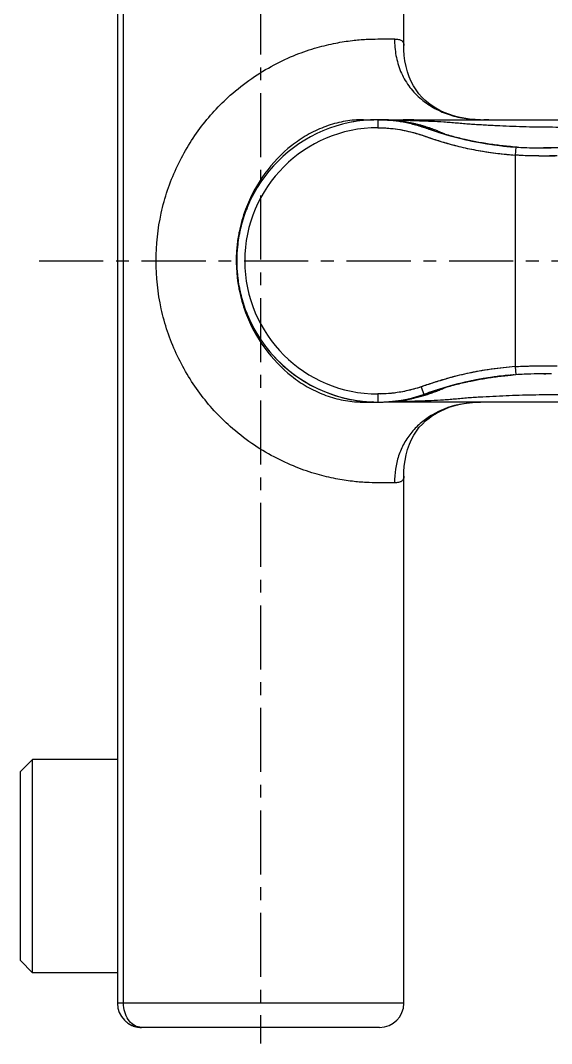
# Model space of a CAD drawing. Header units: millimetres. Extents: x 13335 to 13929, y 3069 to 3489.
# Drawn here: x 13443.8 to 13509.6, y 3263.3 to 3390.1 of the extents above; entities that cross this region are included whole.
import ezdxf

# ---------------------------------------------------------------- set-up
doc = ezdxf.new("R2010")
doc.units = ezdxf.units.MM
doc.header["$LTSCALE"] = 0.25
doc.linetypes.add('CENTER', pattern=[50.8, 31.75, -6.35, 6.35, -6.35])
doc.layers.get('0').update_dxf_attribs({"color": 2})
for name, color, linetype in [('06_ALL_SURFS', 7, 'Continuous'), ('07_ALL_FEATURES', 7, 'Continuous'), ('CENTER', 1, 'CENTER'), ('DWG', 7, 'Continuous')]:
    doc.layers.add(name, color=color, linetype=linetype)

# ---------------------------------------------------------------- blocks, each defined once
blk = doc.blocks.new('A$C223B7B8F')
at = {"color": 7, "linetype": 'Continuous'}
for p, q in [((225.12, 490.38), (225.06, 490.38)), ((225.08, 490.38), (225.06, 490.38)), ((225.12, 490.38), (225.08, 490.38)), ((181.45, 444.59), (182.95, 446.09)), ((193.45, 446.09), (182.95, 446.09)), ((182.95, 419.65), (182.95, 446.09)), ((181.45, 421.15), (181.45, 444.59)), ((181.45, 421.15), (182.95, 419.65)), ((193.45, 419.65), (182.95, 419.65))]:
    blk.add_line(p, q, dxfattribs=at)
for centre, radius, start, end in [((225.75, 508.37), 18, 266.7874, 266.9877), ((225.75, 508.3), 17.94, 266.9874, 267.8014), ((225.75, 508.21), 17.84, 267.981, 268.3539)]:
    blk.add_arc(centre, radius, start, end, dxfattribs=at)
at = {"layer": '06_ALL_SURFS', "color": 7, "linetype": 'Continuous'}
blk.add_line((242.74, 520.98), (242.74, 494.76), dxfattribs=at)
blk.add_line((242.74, 520.98), (242.74, 494.76), dxfattribs=at)
blk.add_arc((225.74, 507.87), 16.5, 90, 270, dxfattribs=at)
for points, knots in [([(225.74, 524.37), (226.07, 524.37), (226.78, 524.35), (227.91, 524.24), (229.16, 524.02), (230.55, 523.67), (232.05, 523.16), (233.71, 522.61), (235.57, 522.08), (237.69, 521.62), (240.1, 521.23), (241.82, 521.05), (242.74, 520.98)], [0, 0, 0, 0, 0.056888, 0.121764, 0.195008, 0.276991, 0.368019, 0.468173, 0.57852, 0.701566, 0.84094, 1, 1, 1, 1]), ([(247.95, 520.87), (247.34, 520.86), (246.15, 520.86), (244.41, 520.88), (243.29, 520.94), (242.74, 520.98)], [0, 0, 0, 0, 0.352555, 0.685924, 1, 1, 1, 1]), ([(242.74, 494.76), (241.79, 494.68), (239.98, 494.5), (237.4, 494.05), (235.06, 493.52), (233, 492.89), (231.7, 492.47), (231.09, 492.25)], [0, 0, 0, 0, 0.238691, 0.457631, 0.657338, 0.838237, 1, 1, 1, 1]), ([(242.74, 494.76), (243.29, 494.79), (244.41, 494.85), (246.15, 494.87), (247.34, 494.87), (247.95, 494.87)], [0, 0, 0, 0, 0.314071, 0.64744, 1, 1, 1, 1]), ([(231.09, 492.25), (230.49, 492.05), (229.29, 491.72), (227.5, 491.43), (226.32, 491.36), (225.74, 491.37)], [0, 0, 0, 0, 0.348988, 0.68212, 1, 1, 1, 1])]:
    blk.add_open_spline(points, degree=3, knots=knots, dxfattribs=at)
at = {"layer": '07_ALL_FEATURES', "color": 7, "linetype": 'Continuous'}
for p, q in [((193.45, 599.87), (193.45, 415.87)), ((194.21, 415.87), (194.21, 599.87)), ((228.95, 534.56), (228.95, 599.87)), ((225.74, 535.37), (227.8, 535.37)), ((223.95, 525.37), (225.25, 525.37)), ((225.35, 525.36), (225.27, 525.36)), ((225.43, 525.37), (225.35, 525.36)), ((225.51, 525.37), (225.43, 525.37)), ((225.57, 525.37), (225.51, 525.37)), ((225.81, 525.37), (225.57, 525.37)), ((225.93, 525.37), (225.7, 525.37)), ((225.74, 525.37), (225.74, 524.37)), ((225.84, 525.37), (225.82, 525.37)), ((226.59, 525.37), (310.48, 525.37)), ((226.79, 525.34), (226.64, 525.35)), ((228.33, 525.28), (227.52, 525.29)), ((228.53, 525.27), (228.33, 525.28)), ((230.19, 525.37), (228.87, 525.37)), ((239.5, 525.37), (238.86, 525.37)), ((231.05, 524.67), (230.95, 524.69)), ((231.86, 524.42), (231.77, 524.45)), ((231.87, 524.31), (231.91, 524.29)), ((231.91, 524.29), (231.94, 524.28)), ((232.11, 524.34), (232.03, 524.37)), ((232.16, 524.2), (233.06, 523.87)), ((232.61, 524.16), (232.45, 524.22)), ((232.76, 523.96), (232.6, 524.01)), ((232.77, 524.1), (232.61, 524.16)), ((233.27, 523.79), (232.76, 523.96)), ((232.92, 524.05), (232.77, 524.1)), ((233.07, 523.99), (232.92, 524.05)), ((233.06, 523.87), (233.14, 523.84)), ((233.22, 523.92), (233.07, 523.99)), ((233.37, 523.86), (233.22, 523.92)), ((233.27, 523.79), (233.22, 523.81)), ((233.5, 523.72), (233.25, 523.8)), ((233.52, 523.8), (233.37, 523.86)), ((233.69, 523.67), (233.5, 523.72)), ((233.66, 523.74), (233.52, 523.8)), ((233.8, 523.68), (233.66, 523.74)), ((233.89, 523.6), (233.69, 523.67)), ((233.94, 523.62), (233.8, 523.68)), ((234.08, 523.55), (233.89, 523.6)), ((234.28, 523.49), (234.08, 523.55)), ((234.48, 523.43), (234.28, 523.49)), ((234.69, 523.37), (234.48, 523.43)), ((234.88, 523.32), (234.69, 523.37)), ((235.07, 523.27), (234.88, 523.32)), ((235.26, 523.22), (235.07, 523.27)), ((235.46, 523.17), (235.26, 523.22)), ((235.67, 523.12), (235.46, 523.17)), ((235.88, 523.07), (235.67, 523.12)), ((236.1, 523.01), (235.88, 523.07)), ((236.31, 522.96), (236.1, 523.01)), ((236.53, 522.91), (236.31, 522.96)), ((236.71, 522.87), (236.53, 522.91)), ((236.9, 522.83), (236.71, 522.87)), ((237.08, 522.79), (236.9, 522.83)), ((237.27, 522.75), (237.08, 522.79)), ((237.46, 522.71), (237.27, 522.75)), ((237.66, 522.67), (237.46, 522.71)), ((237.86, 522.63), (237.66, 522.67)), ((238.05, 522.59), (237.86, 522.63)), ((238.26, 522.56), (238.05, 522.59)), ((238.46, 522.52), (238.26, 522.56)), ((238.67, 522.48), (238.46, 522.52)), ((238.89, 522.45), (238.67, 522.48)), ((239.1, 522.41), (238.89, 522.45)), ((239.32, 522.38), (239.1, 522.41)), ((239.53, 522.34), (239.32, 522.38)), ((239.75, 522.31), (239.53, 522.34)), ((239.97, 522.28), (239.75, 522.31)), ((240.19, 522.25), (239.97, 522.28)), ((240.43, 522.22), (240.19, 522.25)), ((240.62, 522.19), (240.43, 522.22)), ((240.82, 522.17), (240.62, 522.19)), ((241.04, 522.14), (240.82, 522.17)), ((241.26, 522.12), (241.04, 522.14)), ((241.48, 522.09), (241.26, 522.12)), ((241.69, 522.07), (241.48, 522.09)), ((241.91, 522.05), (241.65, 522.07)), ((241.76, 522.06), (241.75, 522.07)), ((242.16, 522.03), (241.91, 522.05)), ((242.42, 522.01), (242.16, 522.03)), ((242.68, 521.98), (242.42, 522.01)), ((242.99, 521.96), (242.68, 521.98)), ((242.81, 521.97), (242.74, 520.98)), ((296.19, 521.87), (246.24, 521.87)), ((208.85, 512.43), (208.84, 512.41)), ((209.19, 513.53), (209.18, 513.5)), ((208.5, 511.26), (208.5, 511.23)), ((208.5, 511.26), (208.5, 511.23)), ((208.24, 507.89), (208.24, 507.84)), ((208.28, 506.72), (208.28, 506.7)), ((208.39, 505.57), (208.39, 505.55)), ((208.84, 503.32), (208.85, 503.29)), ((209.18, 502.23), (209.19, 502.19)), ((242.74, 494.76), (242.81, 493.76)), ((238.6, 493.24), (238.79, 493.27)), ((238.79, 493.27), (238.97, 493.3)), ((238.97, 493.3), (239.19, 493.34)), ((239.19, 493.34), (239.4, 493.37)), ((239.4, 493.37), (239.6, 493.4)), ((239.6, 493.4), (239.79, 493.43)), ((239.79, 493.43), (239.98, 493.46)), ((239.98, 493.46), (240.16, 493.48)), ((240.16, 493.48), (240.38, 493.51)), ((240.38, 493.51), (240.59, 493.54)), ((240.59, 493.54), (240.8, 493.56)), ((240.8, 493.56), (241, 493.59)), ((241, 493.59), (241.2, 493.61)), ((241.2, 493.61), (241.26, 493.62)), ((241.26, 493.62), (241.47, 493.64)), ((241.47, 493.64), (241.67, 493.66)), ((241.67, 493.66), (241.85, 493.68)), ((241.85, 493.68), (242.05, 493.7)), ((242.04, 493.7), (242.23, 493.71)), ((242.23, 493.71), (242.38, 493.73)), ((242.38, 493.73), (242.51, 493.74)), ((246.28, 493.87), (246.56, 493.87)), ((247.25, 493.87), (246.46, 493.87)), ((231.09, 492.25), (231.41, 491.31)), ((233.33, 491.96), (233.52, 492.02)), ((233.52, 492.02), (233.69, 492.07)), ((233.6, 491.96), (233.73, 492.02)), ((233.69, 492.07), (233.9, 492.13)), ((233.73, 492.02), (233.86, 492.08)), ((233.86, 492.08), (233.99, 492.14)), ((233.9, 492.13), (234.1, 492.19)), ((233.99, 492.14), (234.11, 492.19)), ((234.1, 492.19), (234.3, 492.25)), ((234.3, 492.25), (234.5, 492.3)), ((234.5, 492.3), (234.69, 492.36)), ((234.69, 492.36), (234.88, 492.41)), ((234.88, 492.41), (235.11, 492.47)), ((235.11, 492.47), (235.35, 492.53)), ((235.35, 492.53), (235.57, 492.59)), ((235.57, 492.59), (235.79, 492.65)), ((235.79, 492.65), (236.01, 492.7)), ((236.01, 492.7), (236.23, 492.75)), ((236.23, 492.75), (236.44, 492.8)), ((236.44, 492.8), (236.64, 492.85)), ((236.64, 492.85), (236.85, 492.89)), ((236.85, 492.89), (237.05, 492.94)), ((237.05, 492.94), (237.25, 492.98)), ((237.25, 492.98), (237.45, 493.02)), ((237.45, 493.02), (237.65, 493.06)), ((237.65, 493.06), (237.84, 493.1)), ((237.84, 493.1), (238.03, 493.13)), ((238.03, 493.13), (238.22, 493.17)), ((238.22, 493.17), (238.41, 493.2)), ((238.41, 493.2), (238.6, 493.24)), ((225.74, 491.37), (225.74, 490.37)), ((230.17, 490.85), (230.33, 490.88)), ((230.33, 490.88), (230.49, 490.92)), ((230.49, 490.92), (230.65, 490.96)), ((230.56, 491.04), (230.58, 491.05)), ((230.65, 490.96), (230.81, 491)), ((230.81, 491), (230.96, 491.04)), ((230.96, 491.04), (231.12, 491.09)), ((231.12, 491.09), (231.27, 491.13)), ((231.27, 491.13), (231.43, 491.18)), ((231.93, 491.49), (231.41, 491.31)), ((231.43, 491.18), (231.58, 491.22)), ((231.58, 491.22), (231.73, 491.27)), ((231.73, 491.27), (231.88, 491.32)), ((231.88, 491.32), (232.03, 491.37)), ((232.03, 491.37), (232.18, 491.42)), ((232.18, 491.42), (232.33, 491.47)), ((232.24, 491.56), (232.89, 491.8)), ((232.33, 491.47), (232.48, 491.52)), ((232.41, 491.66), (232.58, 491.72)), ((232.48, 491.52), (232.62, 491.58)), ((232.58, 491.72), (232.76, 491.78)), ((232.62, 491.58), (232.77, 491.63)), ((232.76, 491.78), (232.9, 491.82)), ((232.77, 491.63), (232.91, 491.68)), ((232.9, 491.82), (233.15, 491.9)), ((232.91, 491.68), (233.05, 491.74)), ((233.05, 491.74), (233.19, 491.79)), ((233.09, 491.88), (233.16, 491.9)), ((233.15, 491.9), (233.33, 491.96)), ((233.16, 491.9), (233.17, 491.91)), ((233.19, 491.79), (233.33, 491.85)), ((233.33, 491.85), (233.46, 491.91)), ((233.46, 491.91), (233.6, 491.96)), ((223.57, 490.5), (223.61, 490.5)), ((223.95, 490.37), (225.24, 490.37)), ((224.72, 490.4), (224.74, 490.39)), ((224.72, 490.4), (224.74, 490.39)), ((225.31, 490.37), (225.32, 490.37)), ((225.4, 490.37), (225.49, 490.37)), ((225.49, 490.37), (225.59, 490.37)), ((225.53, 490.37), (225.55, 490.37)), ((225.59, 490.37), (225.69, 490.37)), ((225.69, 490.37), (225.8, 490.37)), ((225.8, 490.37), (225.93, 490.37)), ((225.93, 490.37), (226.09, 490.37)), ((226.09, 490.37), (226.2, 490.37)), ((226.2, 490.37), (226.39, 490.37)), ((226.39, 490.37), (226.52, 490.38)), ((226.52, 490.38), (226.66, 490.38)), ((310.48, 490.37), (226.59, 490.37)), ((226.66, 490.38), (226.8, 490.39)), ((226.8, 490.39), (226.9, 490.4)), ((226.93, 490.4), (227.07, 490.41)), ((227.07, 490.41), (227.21, 490.41)), ((227.21, 490.41), (227.37, 490.43)), ((227.37, 490.43), (227.52, 490.44)), ((227.52, 490.44), (228.31, 490.46)), ((227.52, 490.44), (227.68, 490.45)), ((227.68, 490.45), (227.84, 490.47)), ((227.84, 490.47), (228, 490.48)), ((228.31, 490.46), (228.52, 490.46)), ((228.33, 490.52), (228.5, 490.55)), ((228.95, 415.87), (228.95, 481.17)), ((227.8, 480.37), (225.74, 480.37)), ((228.95, 415.87), (193.45, 415.87)), ((196.43, 412.87), (196.38, 412.87)), ((225.95, 412.87), (196.43, 412.87))]:
    blk.add_line(p, q, dxfattribs=at)
for points in [[(238.44, 525.37), (237.8, 525.38), (237.07, 525.44), (236.37, 525.54), (235.72, 525.68), (235.1, 525.84), (234.51, 526.04), (233.95, 526.26), (233.42, 526.51), (232.91, 526.79), (232.44, 527.09), (231.99, 527.42), (231.57, 527.78), (231.17, 528.17), (230.8, 528.59), (230.46, 529.05), (230.14, 529.55), (229.85, 530.1), (229.6, 530.69), (229.39, 531.31), (229.22, 531.97), (229.09, 532.65), (229, 533.33), (228.96, 534.01), (228.95, 534.56)], [(226.35, 525.36), (226.25, 525.36), (226.14, 525.36), (226.04, 525.37), (225.93, 525.37)], [(226.64, 525.35), (226.53, 525.35), (226.35, 525.36)], [(230.95, 524.69), (230.86, 524.72), (230.77, 524.74), (230.67, 524.77), (230.57, 524.79), (230.47, 524.81), (230.38, 524.84), (230.28, 524.86), (230.18, 524.89), (230.07, 524.91), (229.97, 524.93), (229.87, 524.95), (229.77, 524.97), (229.66, 524.99), (229.56, 525.01), (229.45, 525.03), (229.35, 525.05), (229.24, 525.07), (229.14, 525.09), (229.03, 525.11), (228.92, 525.13), (228.82, 525.14), (228.71, 525.16), (228.6, 525.17), (228.5, 525.19), (228.39, 525.2), (228.28, 525.22), (228.18, 525.23), (228.07, 525.24), (227.97, 525.25), (227.86, 525.26), (227.76, 525.27), (227.65, 525.28), (227.55, 525.29), (227.45, 525.3), (227.35, 525.31), (227.25, 525.32), (227.15, 525.32), (227.05, 525.33), (226.96, 525.33), (226.87, 525.34), (226.79, 525.34)], [(231.32, 524.59), (231.23, 524.61), (231.14, 524.64), (231.05, 524.67)], [(231.77, 524.45), (231.68, 524.48), (231.59, 524.51), (231.5, 524.53), (231.41, 524.56), (231.32, 524.59)], [(232.03, 524.37), (231.94, 524.39), (231.86, 524.42)], [(232.28, 524.28), (232.2, 524.31), (232.11, 524.34)], [(232.45, 524.22), (232.36, 524.25), (232.28, 524.28)], [(234.11, 523.54), (234.08, 523.55), (233.94, 523.62)], [(208.85, 512.43), (208.85, 512.42), (208.84, 512.41)], [(209.19, 513.53), (209.18, 513.52), (209.18, 513.5)], [(208.24, 507.89), (208.24, 507.86), (208.24, 507.84)], [(208.28, 506.72), (208.28, 506.71), (208.28, 506.7)], [(208.39, 505.57), (208.39, 505.56), (208.4, 505.55)], [(208.84, 503.32), (208.85, 503.31), (208.85, 503.29)], [(209.18, 502.23), (209.18, 502.21), (209.19, 502.19)], [(228.5, 490.55), (228.58, 490.56), (228.67, 490.57), (228.75, 490.58), (228.83, 490.59), (228.92, 490.61), (229, 490.62), (229.09, 490.63), (229.17, 490.65), (229.26, 490.66), (229.34, 490.68), (229.42, 490.69), (229.51, 490.71), (229.59, 490.73), (229.67, 490.74), (229.76, 490.76), (229.84, 490.78), (229.92, 490.79), (230, 490.81), (230.17, 490.85)], [(223.57, 490.5), (223.59, 490.5), (223.61, 490.5)], [(225.26, 490.37), (225.3, 490.37), (225.4, 490.37)], [(228, 490.48), (228.08, 490.49), (228.17, 490.5), (228.33, 490.52)], [(228.95, 481.17), (228.96, 481.74), (229.01, 482.44), (229.1, 483.14), (229.24, 483.83), (229.41, 484.5), (229.64, 485.14), (229.9, 485.73), (230.2, 486.28), (230.52, 486.78), (230.87, 487.24), (231.25, 487.65), (231.65, 488.03), (232.07, 488.38), (232.52, 488.7), (232.99, 489), (233.49, 489.26), (234.02, 489.5), (234.56, 489.72), (235.14, 489.9), (235.75, 490.06), (236.39, 490.19), (237.07, 490.29), (237.8, 490.35), (238.44, 490.37)], [(194.45, 413.63), (194.46, 413.62), (194.51, 413.58), (194.56, 413.54), (194.61, 413.5), (194.66, 413.46), (194.71, 413.42), (194.76, 413.39), (194.81, 413.35), (194.86, 413.32), (194.91, 413.29), (194.96, 413.26), (195.01, 413.23), (195.05, 413.21), (195.1, 413.19), (195.14, 413.17), (195.19, 413.15), (195.23, 413.13), (195.27, 413.11), (195.31, 413.09), (195.35, 413.07), (195.39, 413.06), (195.43, 413.04), (195.47, 413.03), (195.51, 413.02), (195.55, 413), (195.59, 412.99), (195.63, 412.98), (195.67, 412.97), (195.71, 412.96), (195.75, 412.95), (195.78, 412.94), (195.82, 412.93), (195.86, 412.93), (195.9, 412.92), (195.93, 412.91), (195.97, 412.91), (196, 412.9), (196.04, 412.9), (196.07, 412.89), (196.1, 412.89), (196.14, 412.88), (196.17, 412.88), (196.2, 412.88), (196.23, 412.87), (196.26, 412.87), (196.29, 412.87), (196.32, 412.87), (196.35, 412.87), (196.38, 412.87)]]:
    blk.add_lwpolyline(points, dxfattribs=at)
for centre, radius, start, end in [((225.74, 507.87), 17.5, 90, 270), ((225.74, 507.86), 17.51, 97.7396, 100.5776), ((223.95, 512.08), 13.29, 90.0007, 92.4774), ((225.79, 508.13), 17.23, 73.8354, 86.0147), ((225.74, 507.87), 16.5, 90, 270), ((225.39, 506.73), 18.69, 73.7358, 73.8716), ((225.28, 506.36), 19.08, 73.2402, 73.7346), ((225.29, 506.08), 19.38, 72.4872, 73.5051), ((224.95, 505), 20.51, 72.2688, 72.4948), ((224.44, 503.41), 22.18, 70.418, 72.2567), ((221.74, 495.84), 30.22, 69.9831, 70.2883), ((219.35, 489.27), 37.2, 69.8692, 69.9883), ((245.78, 563.46), 41.59, 257.4952, 264.4266), ((245.82, 563.74), 41.88, 263.5004, 265.8817), ((246.93, 760.8), 238.93, 269.9026, 270.0656), ((226.73, 507.77), 18.56, 159.5701, 168.5547), ((225.72, 507.88), 17.48, 158.7408, 161.1096), ((225.62, 507.91), 17.37, 157.8838, 158.7385), ((225.86, 507.83), 17.63, 164.9183, 168.1806), ((225.87, 507.83), 17.63, 161.2145, 164.8766), ((225.54, 507.89), 17.29, 168.9033, 172.4522), ((226.38, 507.85), 18.2, 168.574, 169.1741), ((225.71, 507.86), 17.47, 168.6539, 168.9066), ((225.74, 507.85), 17.5, 168.1842, 168.6539), ((225.44, 507.91), 17.19, 172.4606, 176.2062), ((226.03, 507.87), 17.79, 176.4189, 179.9478), ((225.64, 507.89), 17.4, 176.1991, 176.4043), ((226.02, 507.86), 17.78, 180.0624, 183.6798), ((225.47, 507.83), 17.23, 183.7625, 187.5237), ((225.49, 507.83), 17.24, 187.5996, 191.1019), ((226.36, 507.88), 18.18, 190.586, 190.7326), ((226.41, 507.89), 18.23, 190.7328, 191.4267), ((226.71, 507.96), 18.54, 191.4373, 200.4284), ((225.71, 507.87), 17.47, 191.0934, 191.3738), ((225.74, 507.88), 17.5, 191.3738, 191.8158), ((225.84, 507.9), 17.6, 191.8172, 195.0747), ((225.88, 507.91), 17.65, 195.1726, 198.7939), ((225.72, 507.86), 17.48, 198.9228, 201.2593), ((225.62, 507.82), 17.37, 201.2616, 202.2157), ((225.75, 507.87), 17.51, 202.2157, 259.2475), ((245.81, 452.12), 41.75, 94.1146, 109.4151), ((245.79, 452.21), 41.66, 95.2723, 105.3805), ((245.9, 451.13), 42.74, 94.3865, 94.5643), ((245.39, 457.63), 36.22, 92.3992, 94.0852), ((246.44, 415.56), 78.31, 90.571, 90.6982), ((246.7, 384.83), 109.04, 90.0729, 90.5461), ((246.93, 246.93), 246.93, 89.935, 90.0856), ((225.74, 507.86), 17.49, 269.9951, 288.9046), ((224.94, 510.22), 19.99, 286.3911, 287.9783), ((226.81, 504.6), 14.11, 287.5625, 287.7817), ((226.2, 506.49), 16.09, 287.7949, 288.5717), ((225.28, 509.25), 19, 288.5602, 288.8572), ((223.18, 515.35), 25.45, 288.894, 289.8051), ((218.78, 527.62), 38.49, 289.7705, 289.9963), ((210.67, 549.87), 62.17, 290.0108, 290.3025), ((259.66, 419.14), 77.44, 110.065, 110.2234), ((225.72, 507.65), 17.28, 259.2128, 262.2427), ((225.7, 507.52), 17.16, 262.2481, 262.8646), ((223.95, 503.94), 13.57, 267.5772, 270.0022), ((225.71, 507.6), 17.23, 263.0115, 266.0886), ((225.72, 507.78), 17.41, 266.086, 266.713), ((225.73, 507.16), 16.79, 268.5772, 268.7602), ((225.74, 507.42), 17.05, 268.8277, 269.2828), ((225.74, 507.91), 17.55, 269.3817, 269.8014), ((196.45, 415.87), 3, 180, 269.3711), ((225.95, 415.87), 3, 270, 0), ((196.45, 414.49), 1.62, 262.3333, 267.5152), ((196.45, 414.47), 1.6, 267.5245, 269.2761), ((196.45, 414.46), 1.6, 269.2768, 269.9999)]:
    blk.add_arc(centre, radius, start, end, dxfattribs=at)
for points, knots in [([(207.45, 528.39), (208.29, 529.14), (210.03, 530.51), (212.78, 532.18), (215.5, 533.44), (218.08, 534.32), (220.41, 534.87), (222.46, 535.19), (224.2, 535.34), (225.26, 535.37), (225.74, 535.37)], [0, 0, 0, 0, 0.169059, 0.330645, 0.481402, 0.617939, 0.737917, 0.841098, 0.928141, 1, 1, 1, 1]), ([(227.8, 535.37), (227.97, 535.37), (228.26, 535.35), (228.61, 535.24), (228.79, 535.08), (228.92, 534.88), (228.95, 534.69), (228.95, 534.56)], [0, 0, 0, 0, 0.314731, 0.555317, 0.659296, 0.762096, 1, 1, 1, 1]), ([(227.8, 535.37), (227.8, 534.68), (227.91, 533.31), (228.48, 531.33), (229.49, 529.53), (230.88, 528.02), (232.55, 526.83), (234.41, 525.98), (236.4, 525.48), (237.76, 525.37), (238.44, 525.37)], [0, 0, 0, 0, 0.125506, 0.250874, 0.375969, 0.500764, 0.625356, 0.749966, 0.87482, 1, 1, 1, 1]), ([(207.45, 487.34), (206.05, 488.58), (203.49, 491.38), (200.55, 496.34), (198.67, 501.93), (198.03, 507.87), (198.57, 512.83), (199.62, 516.63), (201.05, 520.23), (203.49, 524.35), (206.06, 527.16), (207.45, 528.39)], [0, 0, 0, 0, 0.120713, 0.24469, 0.371283, 0.499909, 0.628535, 0.692245, 0.755314, 0.879287, 1, 1, 1, 1]), ([(223.38, 525.35), (222.64, 525.32), (221.16, 525.13), (219, 524.49), (216.94, 523.5), (214.34, 521.74), (211.5, 518.76), (209.93, 515.82), (209.34, 514.25)], [0, 0, 0, 0, 0.117295, 0.235596, 0.355792, 0.47862, 0.733325, 1, 1, 1, 1]), ([(225.74, 525.37), (226.27, 525.37), (227.32, 525.32), (228.89, 525.11), (230.16, 524.81), (231.16, 524.51), (231.65, 524.34), (231.89, 524.26)], [0, 0, 0, 0, 0.252184, 0.50248, 0.752377, 0.877734, 1, 1, 1, 1]), ([(226.84, 525.34), (227.36, 525.31), (228.7, 525.18), (230.01, 524.89), (230.79, 524.66)], [0, 0, 0, 0, 0.391131, 1, 1, 1, 1]), ([(228.52, 490.46), (229.31, 490.48), (230.58, 490.51), (232.36, 490.58), (233.63, 490.65), (234.68, 490.72), (235.49, 490.79), (236.3, 490.87), (237.12, 490.94), (237.94, 490.99), (239.03, 491.05), (240.39, 491.12), (242.02, 491.2), (244.2, 491.27), (246.93, 491.31), (250.21, 491.32), (254.58, 491.33), (260.04, 491.34), (266.6, 491.34), (273.16, 491.35), (279.71, 491.35), (285.18, 491.35), (289.55, 491.35), (292.83, 491.35), (296.1, 491.34), (299.38, 491.34), (302.11, 491.34), (304.3, 491.34), (305.94, 491.34), (307.3, 491.34), (308.4, 491.34), (309.22, 491.34), (310.03, 491.33), (310.85, 491.33), (311.67, 491.4), (312.75, 491.6), (314.05, 492.03), (315.5, 492.81), (316.78, 493.84), (317.86, 495.09), (318.55, 496.27), (318.97, 497.28), (319.23, 498.06), (319.4, 498.86), (319.5, 499.68), (319.59, 500.49), (319.67, 501.31), (319.74, 502.12), (319.82, 503.21), (319.89, 504.3), (319.94, 505.39), (319.97, 506.49), (319.98, 507.85), (319.97, 509.49), (319.91, 511.13), (319.81, 512.77), (319.7, 514.13), (319.59, 515.21), (319.5, 516.03), (319.4, 516.84), (319.23, 517.65), (318.99, 518.43), (318.56, 519.44), (317.88, 520.62), (316.81, 521.87), (315.52, 522.91), (314.08, 523.7), (312.78, 524.13), (311.7, 524.33), (310.88, 524.4), (310.06, 524.4), (308.97, 524.39), (307.61, 524.4), (305.97, 524.39), (304.33, 524.39), (302.14, 524.39), (299.41, 524.39), (296.13, 524.39), (292.85, 524.39), (289.58, 524.39), (285.21, 524.39), (279.74, 524.38), (273.19, 524.38), (266.63, 524.39), (261.17, 524.39), (256.8, 524.4), (253.52, 524.41), (250.24, 524.41), (246.96, 524.42), (244.23, 524.46), (242.05, 524.53), (240.69, 524.6), (239.6, 524.65), (238.78, 524.7), (237.97, 524.75), (237.15, 524.79), (236.33, 524.86), (235.52, 524.94), (234.71, 525.01), (233.66, 525.08), (232.39, 525.15), (230.6, 525.22), (229.33, 525.25), (228.53, 525.27)], [0, 0, 0, 0, 0.011422, 0.018387, 0.025874, 0.029748, 0.033672, 0.037617, 0.041566, 0.045515, 0.049463, 0.057356, 0.065248, 0.073142, 0.088941, 0.10475, 0.120561, 0.152182, 0.183804, 0.215425, 0.247047, 0.278669, 0.29448, 0.310291, 0.326102, 0.341912, 0.357723, 0.365629, 0.373534, 0.38144, 0.385392, 0.389345, 0.393298, 0.397251, 0.401202, 0.405155, 0.413051, 0.420948, 0.428845, 0.436741, 0.444638, 0.448591, 0.452543, 0.456494, 0.460446, 0.464399, 0.468351, 0.472304, 0.476257, 0.484162, 0.488114, 0.492067, 0.499972, 0.507877, 0.515782, 0.523687, 0.531592, 0.535545, 0.539498, 0.54345, 0.547401, 0.551353, 0.555306, 0.563203, 0.571099, 0.578996, 0.586892, 0.594789, 0.598742, 0.602694, 0.606646, 0.610599, 0.618505, 0.62641, 0.634316, 0.642221, 0.658032, 0.673843, 0.689654, 0.705464, 0.721275, 0.752897, 0.784519, 0.816141, 0.847762, 0.863573, 0.879384, 0.895194, 0.911004, 0.926803, 0.934696, 0.942588, 0.946535, 0.950482, 0.954429, 0.958378, 0.962327, 0.966273, 0.970198, 0.974073, 0.981569, 0.988544, 1, 1, 1, 1]), ([(225.74, 524.37), (226.11, 524.37), (226.83, 524.35), (227.91, 524.24), (228.99, 524.05), (230.05, 523.8), (231.09, 523.49), (232.46, 523.02), (234.18, 522.46), (236.29, 521.91), (238.42, 521.49), (240.58, 521.18), (242.02, 521.04), (242.74, 520.98)], [0, 0, 0, 0, 0.062497, 0.124995, 0.187498, 0.250009, 0.3125, 0.375008, 0.500003, 0.624994, 0.749997, 0.874996, 1, 1, 1, 1]), ([(231.89, 524.26), (232, 524.22), (232.44, 524.06), (232.89, 523.91), (233.22, 523.81)], [0, 0, 0, 0, 0.25188, 1, 1, 1, 1]), ([(233.27, 523.79), (234.54, 523.4), (237.12, 522.72), (239.76, 522.29), (241.08, 522.14)], [0, 0, 0, 0, 0.500272, 1, 1, 1, 1]), ([(242.99, 521.96), (243.29, 521.94), (244.46, 521.88), (245.64, 521.87), (246.53, 521.87)], [0, 0, 0, 0, 0.249501, 1, 1, 1, 1]), ([(247.95, 520.87), (247.52, 520.87), (245.78, 520.86), (244.04, 520.88), (242.74, 520.98)], [0, 0, 0, 0, 0.248639, 1, 1, 1, 1]), ([(208.5, 511.23), (208.39, 510.68), (208.08, 508.47), (208.18, 506.19), (208.49, 504.54)], [0, 0, 0, 0, 0.250292, 1, 1, 1, 1]), ([(209.34, 501.49), (209.93, 499.91), (211.5, 496.98), (214.34, 494), (216.94, 492.23), (219, 491.24), (221.16, 490.6), (222.64, 490.41), (223.38, 490.38)], [0, 0, 0, 0, 0.266638, 0.521351, 0.644191, 0.764396, 0.882715, 1, 1, 1, 1]), ([(242.74, 494.76), (241.75, 494.68), (240.26, 494.53), (238.29, 494.21), (236.83, 493.92), (235.37, 493.59), (233.93, 493.18), (232.51, 492.73), (231.56, 492.42), (231.09, 492.25)], [0, 0, 0, 0, 0.249982, 0.37498, 0.500006, 0.625012, 0.749992, 0.875009, 1, 1, 1, 1]), ([(242.74, 494.76), (243.18, 494.79), (244.91, 494.88), (246.65, 494.87), (247.95, 494.87)], [0, 0, 0, 0, 0.251608, 1, 1, 1, 1]), ([(231.09, 492.25), (230.66, 492.11), (229.79, 491.85), (228.46, 491.57), (227.1, 491.4), (226.2, 491.36), (225.74, 491.37)], [0, 0, 0, 0, 0.250002, 0.49999, 0.750023, 1, 1, 1, 1]), ([(226.9, 490.4), (227.46, 490.43), (228.4, 490.53), (229.79, 490.8), (230.62, 491.01), (231.07, 491.15)], [0, 0, 0, 0, 0.392868, 0.67125, 1, 1, 1, 1]), ([(227.1, 490.42), (227.34, 490.44), (228.51, 490.55), (229.67, 490.78), (230.56, 491.04)], [0, 0, 0, 0, 0.205678, 1, 1, 1, 1]), ([(235.63, 490.04), (234.54, 489.79), (232.94, 489.17), (231.1, 487.87), (229.9, 486.68), (228.93, 485.28), (228.25, 483.72), (227.87, 482.06), (227.8, 480.93), (227.8, 480.37)], [0, 0, 0, 0, 0.248841, 0.373509, 0.498328, 0.62343, 0.748783, 0.874351, 1, 1, 1, 1]), ([(235.63, 490.04), (236.32, 490.21), (237.26, 490.34), (238.2, 490.37), (238.44, 490.37)], [0, 0, 0, 0, 0.749435, 1, 1, 1, 1]), ([(225.74, 480.37), (225.26, 480.37), (224.2, 480.39), (222.46, 480.54), (220.41, 480.86), (218.08, 481.41), (215.5, 482.3), (212.78, 483.56), (210.03, 485.22), (208.29, 486.59), (207.45, 487.34)], [0, 0, 0, 0, 0.071852, 0.158895, 0.262092, 0.382066, 0.518593, 0.669354, 0.830948, 1, 1, 1, 1]), ([(228.95, 481.17), (228.95, 481.04), (228.92, 480.85), (228.79, 480.65), (228.66, 480.54), (228.49, 480.46), (228.2, 480.38), (227.96, 480.37), (227.8, 480.37)], [0, 0, 0, 0, 0.237252, 0.339741, 0.444048, 0.557915, 0.686279, 1, 1, 1, 1]), ([(196.23, 412.88), (195.96, 412.92), (195.39, 413.15), (194.74, 413.84), (194.31, 414.79), (194.21, 415.5), (194.21, 415.87)], [0, 0, 0, 0, 0.213587, 0.452315, 0.717874, 1, 1, 1, 1])]:
    blk.add_open_spline(points, degree=3, knots=knots, dxfattribs=at)
blk.add_open_spline([(245.49, 493.86), (244.95, 493.85), (244.42, 493.84), (243.88, 493.82)], degree=3, dxfattribs=at)

msp = doc.modelspace()

# ---------------------------------------------------------------- linework, layer by layer
at = {"layer": 'CENTER'}
for p, q in [((13473.53602, 3457.28206), (13473.53647, 3263.28213)), ((13446.1104, 3360.2821), (13577.60875, 3360.2821))]:
    msp.add_line(p, q, dxfattribs=at)

# ---------------------------------------------------------------- block references
at = {"layer": 'DWG'}
msp.add_blockref('A$C223B7B8F', (13262.35096, 2852.41541), dxfattribs=at)

doc.saveas('drawing.dxf')
